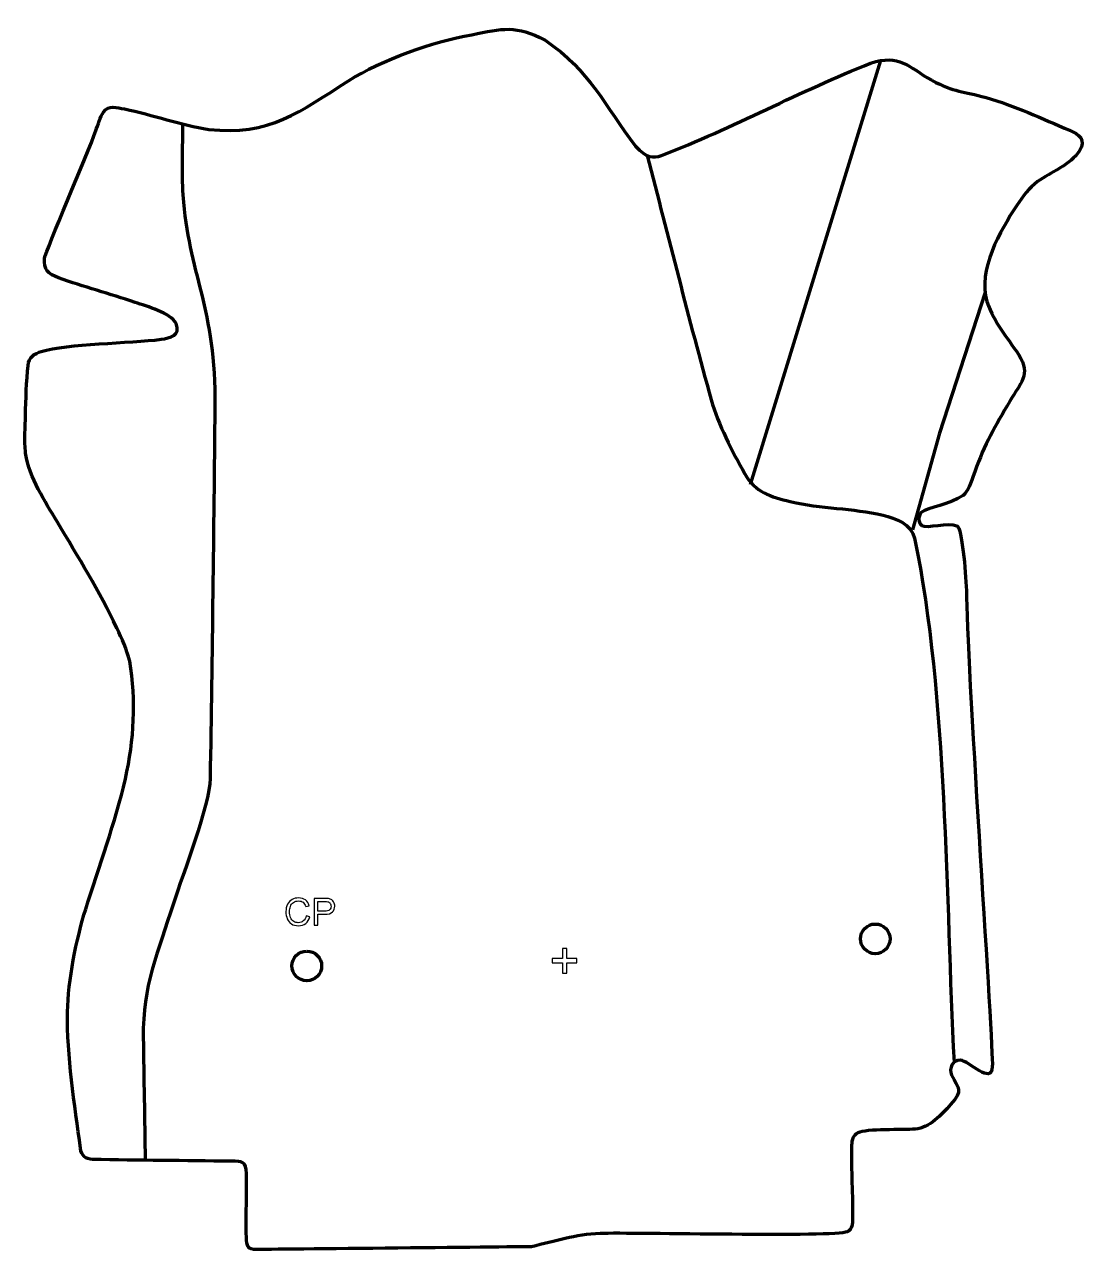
# Model space of a CAD drawing. Header units: millimetres. Extents: x 1057 to 1773, y -52 to 775.
import ezdxf

# ---------------------------------------------------------------- set-up
doc = ezdxf.new("R2010")
doc.units = ezdxf.units.MM
doc.header["$MEASUREMENT"] = 0
doc.layers.add('layer 2', color=7, linetype='Continuous')
doc.layers.add('layer 3', color=7, linetype='Continuous')

msp = doc.modelspace()

# ---------------------------------------------------------------- linework, layer by layer
at = {"layer": 'layer 2', "color": 142, "lineweight": 200}
for centre in [(1630.7902, 157.8193), (1247.4093, 139.5631)]:
    msp.add_ellipse(centre, major_axis=(0, 10), ratio=1, dxfattribs=at)
at = {"layer": 'layer 2', "color": 140, "lineweight": 158}
msp.add_open_spline([(1546.6525, 464.3399), (1546.6525, 464.3399), (1634.5346, 750.259), (1634.5346, 750.259)], degree=3, dxfattribs=at)
for points, knots in [([(1163.5518, 707.5453), (1163.5891, 692.0545), (1162.8218, 674.9095), (1163.8315, 659.6221), (1163.8315, 659.6221), (1167.3069, 607.0005), (1186.3885, 582.865), (1185.4376, 516.5621), (1185.4376, 516.5621), (1184.4701, 433.0435), (1183.6548, 349.524), (1182.1947, 266.012), (1182.1947, 266.012), (1181.8719, 247.848), (1163.7917, 201.7506), (1157.4525, 181.7642), (1157.4525, 181.7642), (1146.9874, 148.6099), (1136.4751, 126.095), (1137.1357, 91.211), (1137.1357, 91.211), (1137.5392, 63.6247), (1137.9833, 36.0389), (1138.3985, 8.4527)], [0, 0, 0, 0, 0.14285714, 0.14285714, 0.14285714, 0.14285714, 0.28571429, 0.28571429, 0.28571429, 0.28571429, 0.42857143, 0.42857143, 0.42857143, 0.42857143, 0.57142857, 0.57142857, 0.57142857, 0.57142857, 0.71428571, 0.71428571, 0.71428571, 0.71428571, 1, 1, 1, 1]), ([(1476.8992, 686.1822), (1491.2834, 631.2974), (1504.8943, 575.9423), (1520.1249, 521.3151), (1520.1249, 521.3151), (1524.7013, 505.2528), (1534.4703, 486.1489), (1542.7378, 471.5299), (1542.7378, 471.5299), (1549.8811, 458.8988), (1560.1427, 455.9784), (1573.4652, 452.8209), (1573.4652, 452.8209), (1593.9693, 447.9613), (1615.2877, 448.3824), (1636.0476, 443.6336), (1636.0476, 443.6336), (1644.4418, 441.5506), (1655.3439, 437.5313), (1657.3151, 428.0036), (1657.3151, 428.0036), (1679.408, 321.2205), (1678.2044, 184.8551), (1683.8794, 74.5824)], [0, 0, 0, 0, 0.14285714, 0.14285714, 0.14285714, 0.14285714, 0.28571429, 0.28571429, 0.28571429, 0.28571429, 0.42857143, 0.42857143, 0.42857143, 0.42857143, 0.57142857, 0.57142857, 0.57142857, 0.57142857, 0.71428571, 0.71428571, 0.71428571, 0.71428571, 1, 1, 1, 1]), ([(1704.7689, 593.8803), (1704.7689, 593.8803), (1674.1836, 498.8678), (1674.1836, 498.8678), (1674.1836, 498.8678), (1674.1836, 498.8678), (1655.9255, 433.6482), (1655.9255, 433.6482)], [0, 0, 0, 0, 0.33333333, 0.33333333, 0.33333333, 0.33333333, 1, 1, 1, 1])]:
    msp.add_open_spline(points, degree=3, knots=knots, dxfattribs=at)
at = {"layer": 'layer 2', "color": 142}
for points, knots in [([(1246.946, 173.3273), (1246.946, 173.3273), (1249.359, 172.7177), (1249.359, 172.7177), (1249.359, 172.7177), (1248.8552, 170.7408), (1247.9493, 169.2379), (1246.6412, 168.2008), (1246.6412, 168.2008), (1245.3331, 167.1636), (1243.7329, 166.6429), (1241.8406, 166.6429), (1241.8406, 166.6429), (1239.8848, 166.6429), (1238.2931, 167.0408), (1237.0654, 167.8409), (1237.0654, 167.8409), (1235.8377, 168.6368), (1234.9064, 169.7925), (1234.2672, 171.3038), (1234.2672, 171.3038), (1233.6279, 172.8193), (1233.3062, 174.4407), (1233.3062, 176.1764), (1233.3062, 176.1764), (1233.3062, 178.0687), (1233.666, 179.7197), (1234.3899, 181.1294), (1234.3899, 181.1294), (1235.1138, 182.5391), (1236.1425, 183.6101), (1237.476, 184.3425), (1237.476, 184.3425), (1238.8095, 185.0748), (1240.2785, 185.4389), (1241.8787, 185.4389), (1241.8787, 185.4389), (1243.699, 185.4389), (1245.2273, 184.9775), (1246.4634, 184.0504), (1246.4634, 184.0504), (1247.7038, 183.1233), (1248.5674, 181.8236), (1249.0542, 180.1472), (1249.0542, 180.1472), (1249.0542, 180.1472), (1246.692, 179.5884), (1246.692, 179.5884), (1246.692, 179.5884), (1246.2729, 180.9092), (1245.6591, 181.8744), (1244.859, 182.4756), (1244.859, 182.4756), (1244.0589, 183.0809), (1243.0513, 183.3815), (1241.8364, 183.3815), (1241.8364, 183.3815), (1240.4436, 183.3815), (1239.2752, 183.0471), (1238.3396, 182.3782), (1238.3396, 182.3782), (1237.4041, 181.7093), (1236.7437, 180.8076), (1236.3669, 179.6816), (1236.3669, 179.6816), (1235.9859, 178.5513), (1235.7954, 177.3871), (1235.7954, 176.1891), (1235.7954, 176.1891), (1235.7954, 174.6439), (1236.0198, 173.2935), (1236.4685, 172.142), (1236.4685, 172.142), (1236.9172, 170.9863), (1237.6157, 170.1269), (1238.564, 169.5554), (1238.564, 169.5554), (1239.5123, 168.9839), (1240.5367, 168.7003), (1241.6416, 168.7003), (1241.6416, 168.7003), (1242.9878, 168.7003), (1244.1224, 169.0898), (1245.0537, 169.8645), (1245.0537, 169.8645), (1245.985, 170.6434), (1246.6158, 171.7949), (1246.946, 173.3273)], [0, 0, 0, 0, 0.04347826, 0.04347826, 0.04347826, 0.04347826, 0.08695652, 0.08695652, 0.08695652, 0.08695652, 0.13043478, 0.13043478, 0.13043478, 0.13043478, 0.17391304, 0.17391304, 0.17391304, 0.17391304, 0.2173913, 0.2173913, 0.2173913, 0.2173913, 0.26086957, 0.26086957, 0.26086957, 0.26086957, 0.30434783, 0.30434783, 0.30434783, 0.30434783, 0.34782609, 0.34782609, 0.34782609, 0.34782609, 0.39130435, 0.39130435, 0.39130435, 0.39130435, 0.43478261, 0.43478261, 0.43478261, 0.43478261, 0.47826087, 0.47826087, 0.47826087, 0.47826087, 0.52173913, 0.52173913, 0.52173913, 0.52173913, 0.56521739, 0.56521739, 0.56521739, 0.56521739, 0.60869565, 0.60869565, 0.60869565, 0.60869565, 0.65217391, 0.65217391, 0.65217391, 0.65217391, 0.69565217, 0.69565217, 0.69565217, 0.69565217, 0.73913043, 0.73913043, 0.73913043, 0.73913043, 0.7826087, 0.7826087, 0.7826087, 0.7826087, 0.82608696, 0.82608696, 0.82608696, 0.82608696, 0.86956522, 0.86956522, 0.86956522, 0.86956522, 0.91304348, 0.91304348, 0.91304348, 0.91304348, 1, 1, 1, 1]), ([(1252.335, 166.9477), (1252.335, 166.9477), (1252.335, 185.1341), (1252.335, 185.1341), (1252.335, 185.1341), (1252.335, 185.1341), (1259.2015, 185.1341), (1259.2015, 185.1341), (1259.2015, 185.1341), (1260.408, 185.1341), (1261.3308, 185.0748), (1261.9701, 184.9605), (1261.9701, 184.9605), (1262.8633, 184.8124), (1263.6126, 184.5287), (1264.218, 184.1139), (1264.218, 184.1139), (1264.8233, 183.6948), (1265.3102, 183.1106), (1265.6785, 182.3613), (1265.6785, 182.3613), (1266.0468, 181.612), (1266.2288, 180.7865), (1266.2288, 179.8848), (1266.2288, 179.8848), (1266.2288, 178.3438), (1265.7377, 177.0357), (1264.7514, 175.9689), (1264.7514, 175.9689), (1263.7692, 174.8979), (1261.987, 174.3645), (1259.4131, 174.3645), (1259.4131, 174.3645), (1259.4131, 174.3645), (1254.748, 174.3645), (1254.748, 174.3645), (1254.748, 174.3645), (1254.748, 174.3645), (1254.748, 166.9477), (1254.748, 166.9477), (1254.748, 166.9477), (1254.748, 166.9477), (1252.335, 166.9477), (1252.335, 166.9477)], [0, 0, 0, 0, 0.08333333, 0.08333333, 0.08333333, 0.08333333, 0.16666667, 0.16666667, 0.16666667, 0.16666667, 0.25, 0.25, 0.25, 0.25, 0.33333333, 0.33333333, 0.33333333, 0.33333333, 0.41666667, 0.41666667, 0.41666667, 0.41666667, 0.5, 0.5, 0.5, 0.5, 0.58333333, 0.58333333, 0.58333333, 0.58333333, 0.66666667, 0.66666667, 0.66666667, 0.66666667, 0.75, 0.75, 0.75, 0.75, 0.83333333, 0.83333333, 0.83333333, 0.83333333, 1, 1, 1, 1]), ([(1254.748, 176.4981), (1254.748, 176.4981), (1259.447, 176.4981), (1259.447, 176.4981), (1259.447, 176.4981), (1261.0049, 176.4981), (1262.1055, 176.786), (1262.7617, 177.3659), (1262.7617, 177.3659), (1263.4136, 177.9459), (1263.7396, 178.7587), (1263.7396, 179.8128), (1263.7396, 179.8128), (1263.7396, 180.5706), (1263.5491, 181.2225), (1263.1639, 181.7644), (1263.1639, 181.7644), (1262.7786, 182.3062), (1262.2706, 182.6661), (1261.6441, 182.8396), (1261.6441, 182.8396), (1261.2377, 182.9455), (1260.4884, 183.0005), (1259.4004, 183.0005), (1259.4004, 183.0005), (1259.4004, 183.0005), (1254.748, 183.0005), (1254.748, 183.0005), (1254.748, 183.0005), (1254.748, 183.0005), (1254.748, 176.4981), (1254.748, 176.4981)], [0, 0, 0, 0, 0.11111111, 0.11111111, 0.11111111, 0.11111111, 0.22222222, 0.22222222, 0.22222222, 0.22222222, 0.33333333, 0.33333333, 0.33333333, 0.33333333, 0.44444444, 0.44444444, 0.44444444, 0.44444444, 0.55555556, 0.55555556, 0.55555556, 0.55555556, 0.66666667, 0.66666667, 0.66666667, 0.66666667, 0.77777778, 0.77777778, 0.77777778, 0.77777778, 1, 1, 1, 1]), ([(1419.7754, 134.6595), (1419.7754, 134.6595), (1419.7754, 141.574), (1419.7754, 141.574), (1419.7754, 141.574), (1419.7754, 141.574), (1412.8963, 141.574), (1412.8963, 141.574), (1412.8963, 141.574), (1412.8963, 141.574), (1412.8963, 144.4668), (1412.8963, 144.4668), (1412.8963, 144.4668), (1412.8963, 144.4668), (1419.7754, 144.4668), (1419.7754, 144.4668), (1419.7754, 144.4668), (1419.7754, 144.4668), (1419.7754, 151.3459), (1419.7754, 151.3459), (1419.7754, 151.3459), (1419.7754, 151.3459), (1422.7035, 151.3459), (1422.7035, 151.3459), (1422.7035, 151.3459), (1422.7035, 151.3459), (1422.7035, 144.4668), (1422.7035, 144.4668), (1422.7035, 144.4668), (1422.7035, 144.4668), (1429.5827, 144.4668), (1429.5827, 144.4668), (1429.5827, 144.4668), (1429.5827, 144.4668), (1429.5827, 141.574), (1429.5827, 141.574), (1429.5827, 141.574), (1429.5827, 141.574), (1422.7035, 141.574), (1422.7035, 141.574), (1422.7035, 141.574), (1422.7035, 141.574), (1422.7035, 134.6595), (1422.7035, 134.6595), (1422.7035, 134.6595), (1422.7035, 134.6595), (1419.7754, 134.6595), (1419.7754, 134.6595)], [0, 0, 0, 0, 0.07692308, 0.07692308, 0.07692308, 0.07692308, 0.15384615, 0.15384615, 0.15384615, 0.15384615, 0.23076923, 0.23076923, 0.23076923, 0.23076923, 0.30769231, 0.30769231, 0.30769231, 0.30769231, 0.38461538, 0.38461538, 0.38461538, 0.38461538, 0.46153846, 0.46153846, 0.46153846, 0.46153846, 0.53846154, 0.53846154, 0.53846154, 0.53846154, 0.61538462, 0.61538462, 0.61538462, 0.61538462, 0.69230769, 0.69230769, 0.69230769, 0.69230769, 0.76923077, 0.76923077, 0.76923077, 0.76923077, 0.84615385, 0.84615385, 0.84615385, 0.84615385, 1, 1, 1, 1])]:
    msp.add_open_spline(points, degree=3, knots=knots, dxfattribs=at)
at = {"layer": 'layer 3', "color": 242, "lineweight": 158}
msp.add_open_spline([(1398.8502, -49.8354), (1415.4151, -46.1876), (1427.8614, -41.5938), (1445.2957, -40.9383), (1445.2957, -40.9383), (1467.1894, -40.115), (1604.2377, -43.6214), (1611.8697, -39.8002), (1611.8697, -39.8002), (1614.2181, -38.6245), (1615.3886, -36.3992), (1615.4694, -31.9891), (1615.4694, -31.9891), (1615.7774, -15.1784), (1614.2531, 1.6506), (1614.792, 18.7141), (1614.792, 18.7141), (1614.9184, 22.1643), (1615.8153, 25.3145), (1618.9455, 26.907), (1618.9455, 26.907), (1624.7253, 29.8476), (1649.2724, 28.7462), (1657.6426, 29.4988), (1657.6426, 29.4988), (1667.5806, 30.3922), (1675.3143, 39.1796), (1681.577, 46.1654), (1681.577, 46.1654), (1690.3373, 55.9373), (1686.9264, 56.399), (1682.2042, 65.9421), (1682.2042, 65.9421), (1680.2123, 70.5568), (1682.9546, 76.3216), (1688.0976, 75.9594), (1688.0976, 75.9594), (1694.4216, 75.5141), (1708.9912, 58.9909), (1709.7028, 71.5237), (1709.7028, 71.5237), (1710.4359, 84.4353), (1693.0617, 332.4045), (1692.3633, 387.9811), (1692.3633, 387.9811), (1692.2274, 398.7933), (1690.192, 425.6731), (1687.1991, 434.8381), (1687.1991, 434.8381), (1684.4723, 440.0683), (1669.9031, 435.2912), (1663.7315, 436.1553), (1663.7315, 436.1553), (1659.0595, 437.063), (1659.6033, 443.3025), (1661.8208, 445.4107), (1661.8208, 445.4107), (1666.256, 449.0706), (1681.2451, 450.5013), (1689.9839, 456.9462), (1689.9839, 456.9462), (1693.0926, 459.7822), (1695.026, 464.4877), (1697.8795, 472.7478), (1697.8795, 472.7478), (1704.3625, 491.7999), (1711.7537, 503.4764), (1721.5869, 520.5724), (1721.5869, 520.5724), (1728.4708, 532.6672), (1735.9095, 538.0555), (1727.6586, 551.8367), (1727.6586, 551.8367), (1718.3957, 565.2852), (1711.8786, 571.716), (1706.0226, 587.803), (1706.0226, 587.803), (1699.6335, 608.66), (1714.9374, 635.5636), (1726.2004, 652.4931), (1726.2004, 652.4931), (1730.3469, 658.6204), (1734.1557, 664.2151), (1740.2453, 668.5697), (1740.2453, 668.5697), (1748.8898, 674.7514), (1762.7194, 680.0528), (1768.5743, 689.3999), (1768.5743, 689.3999), (1773.2087, 696.7986), (1768.1169, 700.51), (1761.7482, 703.2497), (1761.7482, 703.2497), (1743.3756, 711.1531), (1724.6856, 719.5901), (1705.5376, 725.3678), (1705.5376, 725.3678), (1689.8447, 729.4279), (1684.1916, 728.8249), (1668.9201, 736.9263), (1668.9201, 736.9263), (1652.8965, 745.9414), (1647.2633, 755.0157), (1627.6352, 748.4859), (1627.6352, 748.4859), (1580.3234, 729.8033), (1534.5827, 704.7507), (1486.6895, 686.2488), (1486.6895, 686.2488), (1481.0545, 684.0987), (1476.0501, 684.6125), (1469.1691, 692.5397), (1469.1691, 692.5397), (1448.1738, 719.9056), (1438.4029, 743.5274), (1408.1803, 763.8939), (1408.1803, 763.8939), (1388.3269, 774.5704), (1379.4244, 771.7531), (1358.6868, 767.7124), (1358.6868, 767.7124), (1331.9804, 762.8098), (1298.2435, 750.949), (1275.4668, 736.5621), (1275.4668, 736.5621), (1243.1779, 715.9108), (1221.8662, 699.1088), (1181.2689, 703.8352), (1181.2689, 703.8352), (1162.7212, 706.6988), (1143.2419, 713.7356), (1124.4671, 717.6157), (1124.4671, 717.6157), (1119.3569, 718.5533), (1113.508, 720.3951), (1110.2407, 715.4889), (1110.2407, 715.4889), (1108.3711, 712.4579), (1106.3787, 706.5594), (1105.1921, 703.1315), (1105.1921, 703.1315), (1099.5779, 686.9124), (1071.25, 621.9153), (1070.6082, 616.9234), (1070.6082, 616.9234), (1069.6213, 609.2473), (1073.1434, 606.2043), (1079.8963, 603.7532), (1079.8963, 603.7532), (1096.8693, 597.5925), (1114.544, 592.863), (1131.6859, 587.0588), (1131.6859, 587.0588), (1139.6344, 584.3556), (1155.2607, 580.248), (1159.3369, 572.8791), (1159.3369, 572.8791), (1162.4769, 564.9249), (1155.3029, 563.0483), (1149.1702, 562.2445), (1149.1702, 562.2445), (1128.1443, 559.4887), (1085.532, 559.3839), (1068.2894, 554.0679), (1068.2894, 554.0679), (1063.7375, 552.6646), (1060.0408, 550.006), (1059.442, 544.6651), (1059.442, 544.6651), (1058.2632, 534.1514), (1057.9855, 521.4806), (1057.6814, 510.8436), (1057.6814, 510.8436), (1057.4714, 503.4982), (1057.0233, 493.7073), (1057.5859, 486.4657), (1057.5859, 486.4657), (1057.6164, 486.0735), (1057.6556, 485.7297), (1057.71, 485.3421), (1057.71, 485.3421), (1060.5636, 468.2192), (1070.4351, 453.569), (1079.1669, 438.9494), (1079.1669, 438.9494), (1093.2024, 415.45), (1107.5591, 392.1594), (1119.3576, 367.4207), (1119.3576, 367.4207), (1122.6373, 360.5171), (1126.1239, 352.6312), (1127.953, 345.201), (1127.953, 345.201), (1132.5008, 318.316), (1130.9162, 292.2343), (1125.1033, 265.7022), (1125.1033, 265.7022), (1118.1421, 236.591), (1107.3752, 206.5137), (1098.3139, 177.8421), (1098.3139, 177.8421), (1091.9834, 157.7281), (1086.4287, 129.532), (1086.0206, 108.5513), (1086.0206, 108.5513), (1085.5908, 78.911), (1090.8687, 45.9713), (1094.7456, 16.4528), (1094.7456, 16.4528), (1095.3522, 11.8535), (1098.2918, 9.1303), (1102.9123, 9.0289), (1102.9123, 9.0289), (1134.1014, 8.3448), (1165.2248, 8.2454), (1196.4083, 7.8162), (1196.4083, 7.8162), (1204.163, 7.7083), (1206.3745, 7.7272), (1206.682, -0.441), (1206.682, -0.441), (1207.2158, -14.6174), (1205.9893, -29.1506), (1206.6846, -43.3998), (1206.6846, -43.3998), (1206.9984, -49.831), (1207.0934, -51.7247), (1213.7686, -51.7087), (1213.7686, -51.7087), (1220.4438, -51.6927), (1398.8502, -49.8354), (1398.8502, -49.8354)], degree=3, knots=[0, 0, 0, 0, 0.01694915, 0.01694915, 0.01694915, 0.01694915, 0.03389831, 0.03389831, 0.03389831, 0.03389831, 0.05084746, 0.05084746, 0.05084746, 0.05084746, 0.06779661, 0.06779661, 0.06779661, 0.06779661, 0.08474576, 0.08474576, 0.08474576, 0.08474576, 0.10169492, 0.10169492, 0.10169492, 0.10169492, 0.11864407, 0.11864407, 0.11864407, 0.11864407, 0.13559322, 0.13559322, 0.13559322, 0.13559322, 0.15254237, 0.15254237, 0.15254237, 0.15254237, 0.16949153, 0.16949153, 0.16949153, 0.16949153, 0.18644068, 0.18644068, 0.18644068, 0.18644068, 0.20338983, 0.20338983, 0.20338983, 0.20338983, 0.22033898, 0.22033898, 0.22033898, 0.22033898, 0.23728814, 0.23728814, 0.23728814, 0.23728814, 0.25423729, 0.25423729, 0.25423729, 0.25423729, 0.27118644, 0.27118644, 0.27118644, 0.27118644, 0.28813559, 0.28813559, 0.28813559, 0.28813559, 0.30508475, 0.30508475, 0.30508475, 0.30508475, 0.3220339, 0.3220339, 0.3220339, 0.3220339, 0.33898305, 0.33898305, 0.33898305, 0.33898305, 0.3559322, 0.3559322, 0.3559322, 0.3559322, 0.37288136, 0.37288136, 0.37288136, 0.37288136, 0.38983051, 0.38983051, 0.38983051, 0.38983051, 0.40677966, 0.40677966, 0.40677966, 0.40677966, 0.42372881, 0.42372881, 0.42372881, 0.42372881, 0.44067797, 0.44067797, 0.44067797, 0.44067797, 0.45762712, 0.45762712, 0.45762712, 0.45762712, 0.47457627, 0.47457627, 0.47457627, 0.47457627, 0.49152542, 0.49152542, 0.49152542, 0.49152542, 0.50847458, 0.50847458, 0.50847458, 0.50847458, 0.52542373, 0.52542373, 0.52542373, 0.52542373, 0.54237288, 0.54237288, 0.54237288, 0.54237288, 0.55932203, 0.55932203, 0.55932203, 0.55932203, 0.57627119, 0.57627119, 0.57627119, 0.57627119, 0.59322034, 0.59322034, 0.59322034, 0.59322034, 0.61016949, 0.61016949, 0.61016949, 0.61016949, 0.62711864, 0.62711864, 0.62711864, 0.62711864, 0.6440678, 0.6440678, 0.6440678, 0.6440678, 0.66101695, 0.66101695, 0.66101695, 0.66101695, 0.6779661, 0.6779661, 0.6779661, 0.6779661, 0.69491525, 0.69491525, 0.69491525, 0.69491525, 0.71186441, 0.71186441, 0.71186441, 0.71186441, 0.72881356, 0.72881356, 0.72881356, 0.72881356, 0.74576271, 0.74576271, 0.74576271, 0.74576271, 0.76271186, 0.76271186, 0.76271186, 0.76271186, 0.77966102, 0.77966102, 0.77966102, 0.77966102, 0.79661017, 0.79661017, 0.79661017, 0.79661017, 0.81355932, 0.81355932, 0.81355932, 0.81355932, 0.83050847, 0.83050847, 0.83050847, 0.83050847, 0.84745763, 0.84745763, 0.84745763, 0.84745763, 0.86440678, 0.86440678, 0.86440678, 0.86440678, 0.88135593, 0.88135593, 0.88135593, 0.88135593, 0.89830508, 0.89830508, 0.89830508, 0.89830508, 0.91525424, 0.91525424, 0.91525424, 0.91525424, 0.93220339, 0.93220339, 0.93220339, 0.93220339, 0.94915254, 0.94915254, 0.94915254, 0.94915254, 0.96610169, 0.96610169, 0.96610169, 0.96610169, 1, 1, 1, 1], dxfattribs=at)

doc.saveas('drawing.dxf')
